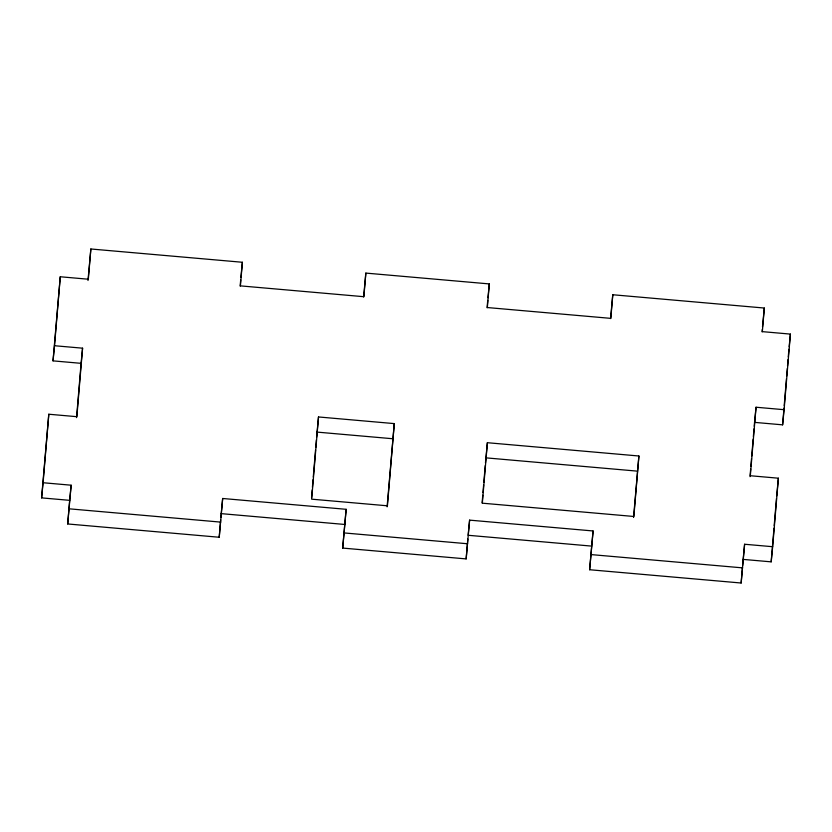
<?xml version="1.0" encoding="UTF-8"?>
<svg xmlns="http://www.w3.org/2000/svg" width="832" height="832" viewBox="0 0 832 832"><rect width="100%" height="100%" fill="white"/><g stroke="black" fill="none" stroke-linecap="round" stroke-linejoin="round"><path stroke-width="1.25" d="M41.6 497.879L43.087 482.737L71.146 485.202L69.659 500.344L41.6 497.879L48.797 414.232L76.856 416.686L82.576 348.182L54.517 345.727L53.03 360.87L81.089 363.334L82.576 348.182M53.03 360.87L60.268 276.765L88.327 279.219L90.854 248.986L242.382 262.267L240.406 285.875L363.875 296.702L365.841 273.094L489.31 283.92L487.344 307.549L610.813 318.365L612.778 294.746L764.306 308.038L762.341 331.635L790.4 334.1L784.098 409.698L782.61 424.84L754.551 422.375L754.229 426.254M43.087 482.737L48.797 414.232M54.517 345.727L60.268 276.765M784.098 409.698L756.038 407.233L750.318 475.738L778.378 478.202L772.668 546.707L744.609 544.253L741.146 583.014L589.618 569.733L593.081 530.962L469.612 520.135L466.149 558.906L342.69 548.08L346.143 509.309L222.674 498.482L219.222 537.254L67.694 523.962L69.659 500.344M76.565 417.622L81.089 363.334M87.994 280.509L90.854 248.986M67.694 523.962L71.146 485.202M219.222 537.254L220.667 519.844M220.875 517.358L222.674 498.482M240.167 286.114L240.687 279.895M311.563 497.609L312.208 489.902M312.416 487.334L313.061 479.627M313.279 477.058L315.526 450.081M315.744 447.512L316.389 439.806M316.597 437.237L318.51 416.957L394.274 423.602L387.421 505.804L311.657 499.169L318.51 416.957M342.69 548.08L346.143 509.309M363.636 296.941L365.841 273.094M387.109 506.823L394.274 423.602M466.149 558.906L467.813 539.011M487.105 307.767L487.729 300.31M482.134 502.892L482.778 495.165M482.986 492.596L483.631 484.879M483.85 482.3L485.243 465.577M485.462 462.998L487.375 442.707L638.903 455.998L633.859 516.474L482.331 503.183L487.375 442.707M589.618 569.733L593.081 530.962M610.574 318.594L612.778 294.746M633.558 517.462L638.903 455.998M741.146 583.014L742.394 568.1M742.602 565.614L744.609 544.253M750.017 476.663L750.672 468.915M750.88 466.326L751.525 458.567M751.743 455.988L753.147 439.182M753.366 436.602L754.01 428.844M762.102 331.874L762.31 329.389M762.507 326.903L764.306 308.038M743.122 559.395L771.181 561.85L773.989 528.247M774.197 525.658L776.464 498.514M776.682 495.934L778.378 478.202M782.61 424.84L783.994 408.179M784.212 405.621L786.458 378.716M786.666 376.147L787.311 368.462M787.53 365.903L788.06 359.497M788.278 356.928L788.913 349.242M240.895 277.41L242.382 262.267M487.947 297.804L489.31 283.92M469.612 520.135L468.125 535.278L591.594 546.104M754.551 422.375L756.038 407.233M789.162 346.726L790.4 334.1M771.181 561.85L772.668 546.707M317.023 432.099L392.787 438.745M485.888 457.85L637.416 471.141M221.187 513.635L344.656 524.451M69.17 508.82L220.698 522.111M344.167 532.938L467.636 543.764M591.105 554.59L742.633 567.871"/></g></svg>
